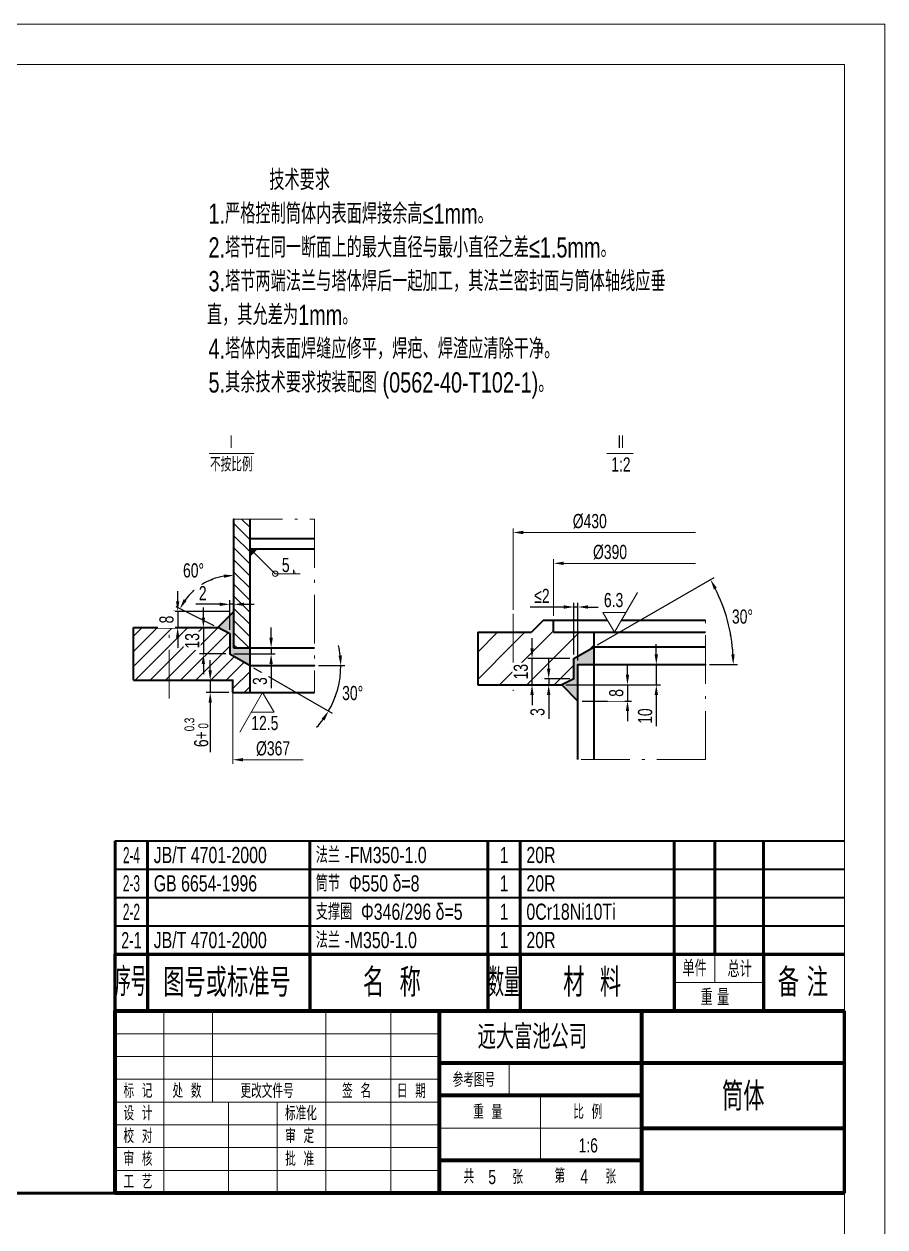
# Model space of a CAD drawing. Header units: millimetres. Extents: x 0 to 5040, y 0 to 3564.
# Drawn here: x 3765 to 5040, y 1782 to 3564 of the extents above; entities that cross this region are included whole.
import ezdxf
from ezdxf.enums import TextEntityAlignment as Align

# ---------------------------------------------------------------- set-up
doc = ezdxf.new("R2010")
doc.units = ezdxf.units.MM
doc.linetypes.add('ACAD_ISO10W100', pattern=[18.7, 12, -3, 0.7, -3])
for name, color, linetype, lineweight in [('中心线', 1, 'ACAD_ISO10W100', 18), ('中粗线', 4, 'Continuous', 35), ('标注', 7, 'Continuous', 18), ('标注层', 7, 'Continuous', 18), ('粗实线', 2, 'Continuous', 50), ('细实线', 7, 'Continuous', 18)]:
    doc.layers.add(name, color=color, linetype=linetype, lineweight=lineweight)
doc.styles.add('HGCAD', font='HGCAD.SHX', dxfattribs={"width": 0.75, "bigfont": 'HZTXT.SHX'})
doc.dimstyles.new('HGCAD$0', dxfattribs={"dimtxt": 3.5, "dimasz": 2.5, "dimexe": 1, "dimexo": 1, "dimgap": 1, "dimtad": 1, "dimdec": 1, "dimdsep": 46, "dimtxsty": 'HGCAD', "dimcen": 0, "dimadec": 1, "dimazin": 0, "dimtfac": 1, "dimtmove": 0, "dimatfit": 1, "dimfxl": 0, "dimarcsym": 0})
doc.dimstyles.new('HGCAD$2', dxfattribs={"dimtxt": 3.5, "dimasz": 2.5, "dimexe": 1, "dimexo": 1, "dimgap": 1, "dimtad": 2, "dimtih": 1, "dimdec": 1, "dimdsep": 46, "dimtxsty": 'HGCAD', "dimcen": 0, "dimadec": 0, "dimazin": 0, "dimtfac": 1, "dimtmove": 0, "dimatfit": 1, "dimfxl": 0, "dimarcsym": 0})

# ---------------------------------------------------------------- blocks, each defined once
blk = doc.blocks.new('HGCAD#HGTFTK~A2Z~HGCAD图框')
at = {"layer": '细实线', "color": 7}
blk.add_lwpolyline([(10, -10), (-410, -10), (-410, 584), (10, 584)], close=True, dxfattribs=at)
at = {"layer": '细实线', "color": 2}
blk.add_lwpolyline([(0, 0), (-385, 0), (-385, 574), (0, 574)], close=True, dxfattribs=at)
blk = doc.blocks.new('HGCAD#HGTFBTL~HGCAD标题栏')
at = {"color": 4, "linetype": 'Continuous', "lineweight": 70}
for p, q in [((-180, 0), (-180, 45)), ((-180, 45), (0, 45)), ((-100, 45), (-100, 0)), ((-50, 0), (-50, 45)), ((0, 32.14), (-100, 32.14)), ((-50, 24.11), (-100, 24.11)), ((-50, 16.07), (0, 16.07)), ((-50, 8.04), (-100, 8.04)), ((0, 0), (-180, 0))]:
    blk.add_line(p, q, dxfattribs=at)
at = {"color": 7, "linetype": 'Continuous', "lineweight": 18}
for p, q in [((-168, 45), (-168, 0)), ((-156, 22.5), (-156, 45)), ((-128, 0), (-128, 45)), ((-112, 45), (-112, 0)), ((-180, 39.38), (-100, 39.38)), ((-100, 33.75), (-180, 33.75)), ((-82.78, 32.14), (-82.78, 24.11)), ((-180, 28.12), (-100, 28.12)), ((-75, 24.11), (-75, 8.04)), ((-100, 22.5), (-180, 22.5)), ((-152, 0), (-152, 22.5)), ((-140, 22.5), (-140, 0)), ((-180, 16.88), (-100, 16.88)), ((-100, 16.07), (-50, 16.07)), ((-100, 11.25), (-180, 11.25)), ((-180, 5.62), (-100, 5.62))]:
    blk.add_line(p, q, dxfattribs=at)
at = {"color": 4, "linetype": 'Continuous', "lineweight": 60}
blk.add_line((0, 0), (0, 45), dxfattribs=at)
at = {"color": 7, "linetype": 'Continuous', "lineweight": 18, "style": 'HGCAD', "width": 0.75}
for s, p in [('参考图号', (-96.71, 26.25)), ('标  记', (-177.97, 23.53)), ('处  数', (-165.87, 23.5)), ('更改文件号', (-149.08, 23.5)), ('签  名', (-123.98, 23.5)), ('日  期', (-110.47, 23.5)), ('设  计', (-177.97, 17.98)), ('标准化', (-138.09, 17.98)), ('重  量', (-91.64, 18.33)), ('比  例', (-66.93, 18.33)), ('校  对', (-177.97, 12.36)), ('审  定', (-138.05, 12.36)), ('审  核', (-177.97, 6.73)), ('批  准', (-138.05, 6.73)), ('共', (-94, 2.4)), ('张', (-81.97, 2.26)), ('第', (-71.56, 2.52)), ('张', (-58.98, 2.36)), ('工  艺', (-177.97, 1.11))]:
    blk.add_text(s, height=3.5, dxfattribs=at).set_placement(p)
at = {"color": 7, "linetype": 'Continuous', "lineweight": 18, "style": 'HGCAD', "width": 0.75, "flags": 8}
for tag, height, p in [('MATERIAL', 6, (-77.04, 38.61)), ('DRAW_NAME', 7, (-24.97, 23.88)), ('WEIGHT', 3.5, (-88.1, 12.11)), ('SCALE', 3.5, (-63.24, 11.8)), ('DRAW_NO', 6, (-24.94, 8.04)), ('PAGE', 3.5, (-64.21, 4.14)), ('SUM', 3.5, (-86.95, 4))]:
    blk.add_attdef(tag, text='', height=height, dxfattribs=at).set_placement(p, align=Align.MIDDLE_CENTER)
blk = doc.blocks.new('HGCAD#HGTFMXT~HGCAD明细表标题')
at = {"color": 4, "linetype": 'Continuous', "lineweight": 60}
for p, q in [((-180, 0), (-180, 14)), ((-180, 14), (0, 14)), ((-172, 14), (-172, 0)), ((-132, 14), (-132, 0)), ((-88, 14), (-88, 0)), ((-80, 14), (-80, 0)), ((-42, 14), (-42, 0)), ((-20, 14), (-20, 0))]:
    blk.add_line(p, q, dxfattribs=at)
at = {"layer": '标注层'}
for p, q in [((-32, 14), (-32, 7)), ((-32, 7), (-32, 14)), ((-20, 7), (-42, 7))]:
    blk.add_line(p, q, dxfattribs=at)
at = {"layer": '标注层', "style": 'HGCAD'}
for s, height, width, p in [('单件', 4, 0.75, (-40, 8.52)), ('总计', 4, 0.75, (-28.85, 8.34)), ('序号', 7, 0.55, (-180, 3.68)), ('图号或标准号', 7, 0.75, (-168.15, 3.5)), ('名  称', 7, 0.75, (-118.87, 3.5)), ('数量', 7, 0.55, (-87.87, 3.5)), ('材  料', 7, 0.75, (-69.43, 3.5)), ('备 注', 7, 0.75, (-16.44, 3.5)), ('重 量', 4, 0.75, (-35.51, 1.38))]:
    blk.add_text(s, height=height, dxfattribs=dict(at, width=width)).set_placement(p)
blk = doc.blocks.new('HGCAD#HGTFMXB~HGCAD明细表')
at = {"color": 4}
for p, q in [((-180, 0), (-180, 7)), ((-172, 0), (-172, 7)), ((-132, 0), (-132, 7)), ((-88, 0), (-88, 7)), ((-80, 0), (-80, 7)), ((-42, 0), (-42, 7)), ((-32, 0), (-32, 7)), ((-20, 0), (-20, 7))]:
    blk.add_line(p, q, dxfattribs=at)
at = {"color": 7, "linetype": 'Continuous', "lineweight": 35}
blk.add_line((-180, 7), (0, 7), dxfattribs=at)
at = {"color": 7, "linetype": 'Continuous', "lineweight": 35, "style": 'HGCAD', "width": 0.75, "flags": 8}
for tag, p in [('NO', (-176, 3.5)), ('NUM', (-84, 3.5)), ('ONE', (-37, 3.5)), ('ALL', (-26, 3.5))]:
    blk.add_attdef(tag, text='', height=4, dxfattribs=at).set_placement(p, align=Align.MIDDLE)
for tag, p in [('PARTNO', (-170.5, 3.5)), ('PARTNAME', (-130.5, 3.5)), ('MATERIAL', (-78.5, 3.5)), ('NOTICE', (-19, 3.5))]:
    blk.add_attdef(tag, text='', height=4, dxfattribs=at).set_placement(p, align=Align.MIDDLE_LEFT)
blk = doc.blocks.new('*D67')
at = {"color": 0, "ltscale": 6}
for p in [(4542, 2585.1), (4561.4, 2585.1), (4579.4, 2594.1)]:
    blk.add_point(p, dxfattribs=at)
at = {"layer": '标注', "color": 0, "lineweight": -2, "ltscale": 6}
for p, q in [((4542, 2609.1), (4542, 2624.1)), ((4573.4, 2594.1), (4536, 2594.1)), ((4555.4, 2585.1), (4536, 2585.1)), ((4542, 2594.1), (4542, 2585.1)), ((4542, 2570.1), (4542, 2534.6))]:
    blk.add_line(p, q, dxfattribs=at)
at = {"layer": '标注', "color": 0, "ltscale": 6}
for points in [[(4539.5, 2609.1), (4544.5, 2609.1), (4542, 2594.1)], [(4539.5, 2570.1), (4544.5, 2570.1), (4542, 2585.1)]]:
    blk.add_solid(points, dxfattribs=at)
at = {"layer": '标注', "color": 0, "ltscale": 6, "insert": (4525.5, 2544.8), "char_height": 21, "attachment_point": 5, "rotation": 90, "style": 'HGCAD', "bg_fill": 3, "box_fill_scale": 1.1, "bg_fill_color": 256, "bg_fill_true_color": 13158600, "bg_fill_transparency": 3267}
blk.add_mtext('3', dxfattribs=at)
blk = doc.blocks.new('*D68')
at = {"color": 0, "ltscale": 6}
for p in [(4579.4, 2624.1), (4561.4, 2585.1)]:
    blk.add_point(p, dxfattribs=at)
at = {"layer": '标注', "color": 0, "lineweight": -2, "ltscale": 6}
for p, q in [((4517.3, 2639.1), (4517.3, 2654.1)), ((4573.4, 2624.1), (4511.3, 2624.1)), ((4517.3, 2585.1), (4517.3, 2624.1)), ((4555.4, 2585.1), (4511.3, 2585.1)), ((4517.3, 2570.1), (4517.3, 2555.1))]:
    blk.add_line(p, q, dxfattribs=at)
at = {"layer": '标注', "color": 0, "ltscale": 6}
for points in [[(4514.8, 2639.1), (4519.8, 2639.1), (4517.3, 2624.1)], [(4514.8, 2570.1), (4519.8, 2570.1), (4517.3, 2585.1)]]:
    blk.add_solid(points, dxfattribs=at)
at = {"layer": '标注', "color": 0, "ltscale": 6, "insert": (4500.8, 2604.6), "char_height": 21, "attachment_point": 5, "rotation": 90, "style": 'HGCAD', "bg_fill": 3, "box_fill_scale": 1.1, "bg_fill_color": 256, "bg_fill_true_color": 13158600, "bg_fill_transparency": 3277}
blk.add_mtext('13', dxfattribs=at)
at = {"color": 0, "ltscale": 6}
blk.add_point((4517.3, 2624.1), dxfattribs=at)
blk = doc.blocks.new('*D69')
at = {"color": 0, "ltscale": 6}
for p in [(4561.4, 2585.1), (4585.4, 2561.1)]:
    blk.add_point(p, dxfattribs=at)
at = {"layer": '标注', "color": 0, "lineweight": -2, "ltscale": 6}
for p, q in [((4658.7, 2600.1), (4658.7, 2615.1)), ((4567.4, 2585.1), (4664.7, 2585.1)), ((4658.7, 2585.1), (4658.7, 2561.1)), ((4591.4, 2561.1), (4664.7, 2561.1)), ((4658.7, 2546.1), (4658.7, 2531.1))]:
    blk.add_line(p, q, dxfattribs=at)
at = {"layer": '标注', "color": 0, "ltscale": 6}
for points in [[(4656.2, 2600.1), (4661.2, 2600.1), (4658.7, 2585.1)], [(4656.2, 2546.1), (4661.2, 2546.1), (4658.7, 2561.1)]]:
    blk.add_solid(points, dxfattribs=at)
at = {"layer": '标注', "color": 0, "ltscale": 6, "insert": (4642.2, 2573.1), "char_height": 21, "attachment_point": 5, "rotation": 90, "style": 'HGCAD', "bg_fill": 3, "box_fill_scale": 1.1, "bg_fill_color": 256, "bg_fill_true_color": 13158600, "bg_fill_transparency": 3387}
blk.add_mtext('8', dxfattribs=at)
at = {"color": 0, "ltscale": 6}
blk.add_point((4658.7, 2561.1), dxfattribs=at)
blk = doc.blocks.new('*D70')
at = {"color": 0, "ltscale": 6}
for p in [(4609.4, 2615.1), (4701.4, 2615.1), (4561.4, 2585.1)]:
    blk.add_point(p, dxfattribs=at)
at = {"layer": '标注', "color": 0, "lineweight": -2, "ltscale": 6}
for p, q in [((4701.4, 2630.1), (4701.4, 2645.1)), ((4615.4, 2615.1), (4707.4, 2615.1)), ((4701.4, 2615.1), (4701.4, 2585.1)), ((4567.4, 2585.1), (4707.4, 2585.1)), ((4701.4, 2570.1), (4701.4, 2523.7))]:
    blk.add_line(p, q, dxfattribs=at)
at = {"layer": '标注', "color": 0, "ltscale": 6}
for points in [[(4698.9, 2630.1), (4703.9, 2630.1), (4701.4, 2615.1)], [(4698.9, 2570.1), (4703.9, 2570.1), (4701.4, 2585.1)]]:
    blk.add_solid(points, dxfattribs=at)
at = {"layer": '标注', "color": 0, "ltscale": 6, "insert": (4684.9, 2538.8), "char_height": 21, "attachment_point": 5, "rotation": 90, "style": 'HGCAD', "bg_fill": 3, "box_fill_scale": 1.1, "bg_fill_color": 256, "bg_fill_true_color": 13158600, "bg_fill_transparency": 3397}
blk.add_mtext('10', dxfattribs=at)
blk = doc.blocks.new('*D71')
at = {"color": 0, "ltscale": 6}
for p in [(4811.5, 2658.8), (4609.4, 2641.4), (4579.4, 2624.1), (4585.4, 2615.1), (4774.4, 2615.1)]:
    blk.add_point(p, dxfattribs=at)
at = {"layer": '标注', "color": 0, "lineweight": -2, "ltscale": 6}
for p, q in [((4614.5, 2644.4), (4786.9, 2743.9)), ((4780.4, 2615.1), (4821.4, 2615.1))]:
    blk.add_line(p, q, dxfattribs=at)
blk.add_arc((4563.8, 2615.1), 251.6, 3.4163, 26.5837, dxfattribs=at)
at = {"layer": '标注', "color": 0, "ltscale": 6}
for points in [[(4786.6, 2726.5), (4791, 2728.9), (4781.7, 2740.9)], [(4817.4, 2630.1), (4812.4, 2630), (4815.4, 2615.1)]]:
    blk.add_solid(points, dxfattribs=at)
at = {"layer": '标注', "color": 0, "ltscale": 6, "insert": (4829, 2686.1), "char_height": 21, "attachment_point": 5, "style": 'HGCAD', "bg_fill": 3, "box_fill_scale": 1.1, "bg_fill_color": 256, "bg_fill_true_color": 13158600, "bg_fill_transparency": 3407}
blk.add_mtext('30°', dxfattribs=at)
blk = doc.blocks.new('*D72')
at = {"color": 0, "ltscale": 6}
for p in [(4579.4, 2700.4), (4579.4, 2624.1), (4585.4, 2615.1)]:
    blk.add_point(p, dxfattribs=at)
at = {"layer": '标注', "color": 0, "lineweight": -2, "ltscale": 6}
for p, q in [((4564.4, 2700.4), (4514.6, 2700.4)), ((4579.4, 2630.1), (4579.4, 2706.4)), ((4585.4, 2700.4), (4579.4, 2700.4)), ((4585.4, 2621.1), (4585.4, 2706.4)), ((4600.4, 2700.4), (4615.4, 2700.4))]:
    blk.add_line(p, q, dxfattribs=at)
at = {"layer": '标注', "color": 0, "ltscale": 6}
for points in [[(4564.4, 2702.9), (4564.4, 2697.9), (4579.4, 2700.4)], [(4600.4, 2702.9), (4600.4, 2697.9), (4585.4, 2700.4)]]:
    blk.add_solid(points, dxfattribs=at)
at = {"layer": '标注', "color": 0, "ltscale": 6, "insert": (4532, 2716.9), "char_height": 21, "attachment_point": 5, "style": 'HGCAD', "bg_fill": 3, "box_fill_scale": 1.1, "bg_fill_color": 256, "bg_fill_true_color": 13158600, "bg_fill_transparency": 3417}
blk.add_mtext('≤2', dxfattribs=at)
blk = doc.blocks.new('*D81')
at = {"color": 0, "ltscale": 6}
for p in [(4074.3, 2591.8), (4040.7, 2573.8), (4074.3, 2573.8)]:
    blk.add_point(p, dxfattribs=at)
at = {"layer": '标注', "color": 0, "lineweight": -2, "ltscale": 6}
for p, q in [((4040.7, 2606.8), (4040.7, 2621.8)), ((4068.3, 2591.8), (4034.7, 2591.8)), ((4040.7, 2591.8), (4040.7, 2573.8)), ((4068.3, 2573.8), (4034.7, 2573.8)), ((4040.7, 2558.8), (4040.7, 2485.3))]:
    blk.add_line(p, q, dxfattribs=at)
at = {"layer": '标注', "color": 0, "ltscale": 6}
for points in [[(4038.2, 2606.8), (4043.2, 2606.8), (4040.7, 2591.8)], [(4038.2, 2558.8), (4043.2, 2558.8), (4040.7, 2573.8)]]:
    blk.add_solid(points, dxfattribs=at)
at = {"layer": '标注', "color": 0, "ltscale": 6, "insert": (4020.3, 2514.6), "char_height": 21, "attachment_point": 5, "rotation": 90, "style": 'HGCAD', "bg_fill": 3, "box_fill_scale": 1.1, "bg_fill_color": 256, "bg_fill_true_color": 13158600, "bg_fill_transparency": 3637}
blk.add_mtext('6+{\\H0.7x;\\S0.3^  0;}', dxfattribs=at)
blk = doc.blocks.new('*D82')
at = {"color": 0, "ltscale": 6}
for p in [(4075.8, 2693.8), (4051.8, 2669.8)]:
    blk.add_point(p, dxfattribs=at)
at = {"layer": '标注', "color": 0, "lineweight": -2, "ltscale": 6}
for p, q in [((3992.5, 2708.8), (3992.5, 2723.8)), ((4069.8, 2693.8), (3986.5, 2693.8)), ((3992.5, 2693.8), (3992.5, 2669.8)), ((4045.8, 2669.8), (3986.5, 2669.8)), ((3992.5, 2654.8), (3992.5, 2639.8))]:
    blk.add_line(p, q, dxfattribs=at)
at = {"layer": '标注', "color": 0, "ltscale": 6}
for points in [[(3990, 2708.8), (3995, 2708.8), (3992.5, 2693.8)], [(3990, 2654.8), (3995, 2654.8), (3992.5, 2669.8)]]:
    blk.add_solid(points, dxfattribs=at)
at = {"layer": '标注', "color": 0, "ltscale": 6, "insert": (3976, 2681.8), "char_height": 21, "attachment_point": 5, "rotation": 90, "style": 'HGCAD', "bg_fill": 3, "box_fill_scale": 1.1, "bg_fill_color": 256, "bg_fill_true_color": 13158600, "bg_fill_transparency": 3657}
blk.add_mtext('8', dxfattribs=at)
at = {"color": 0, "ltscale": 6}
blk.add_point((3992.5, 2669.8), dxfattribs=at)
blk = doc.blocks.new('*D83')
at = {"color": 0, "ltscale": 6}
for p in [(4075.8, 2830.5), (4043.5, 2741.3), (4051.8, 2669.8), (4069.8, 2660.8), (4075.8, 2639.8)]:
    blk.add_point(p, dxfattribs=at)
at = {"layer": '标注', "color": 0, "lineweight": -2, "ltscale": 6}
blk.add_line((4046.4, 2672.5), (3990.4, 2700.5), dxfattribs=at)
blk.add_arc((4075.8, 2657.8), 89.5, 99.615, 143.8199, dxfattribs=at)
at = {"layer": '标注', "color": 0, "ltscale": 6}
for points in [[(4060.7, 2748.5), (4061.1, 2743.6), (4075.8, 2747.3)], [(4005.7, 2709.3), (4001.4, 2712), (3995.8, 2697.8)]]:
    blk.add_solid(points, dxfattribs=at)
at = {"layer": '标注', "color": 0, "ltscale": 6, "insert": (4016, 2754.5), "char_height": 21, "attachment_point": 5, "style": 'HGCAD', "bg_fill": 3, "box_fill_scale": 1.1, "bg_fill_color": 256, "bg_fill_true_color": 13158600, "bg_fill_transparency": 3667}
blk.add_mtext('60%%D', dxfattribs=at)
blk = doc.blocks.new('*D84')
at = {"color": 0, "ltscale": 6}
for p in [(4069.8, 2630.8), (4099.8, 2613.5), (4099.8, 2613.5), (4195, 2613.5)]:
    blk.add_point(p, dxfattribs=at)
at = {"layer": '标注', "color": 0, "lineweight": -2, "ltscale": 6}
for p, q in [((4105, 2610.5), (4221.3, 2543.3)), ((4201, 2613.5), (4240.1, 2613.5))]:
    blk.add_line(p, q, dxfattribs=at)
for start, end in [(6.4024, 12.8049), (330, 0), (317.1951, 323.5976)]:
    blk.add_arc((4099.8, 2613.5), 134.3, start, end, dxfattribs=at)
at = {"layer": '标注', "color": 0, "ltscale": 6}
for points in [[(4235.8, 2628.6), (4230.8, 2628.3), (4234.1, 2613.5)], [(4205.8, 2535.2), (4210, 2532.4), (4216.1, 2546.3)]]:
    blk.add_solid(points, dxfattribs=at)
at = {"layer": '标注', "color": 0, "ltscale": 6, "insert": (4251.7, 2572.8), "char_height": 21, "attachment_point": 5, "style": 'HGCAD', "bg_fill": 3, "box_fill_scale": 1.1, "bg_fill_color": 256, "bg_fill_true_color": 13158600, "bg_fill_transparency": 3682}
blk.add_mtext('30°', dxfattribs=at)
at = {"color": 0, "ltscale": 6}
blk.add_point((4226, 2567.6), dxfattribs=at)
blk = doc.blocks.new('*D85')
at = {"color": 0, "ltscale": 6}
for p in [(4069.8, 2704.4), (4069.8, 2660.8), (4075.8, 2660.8)]:
    blk.add_point(p, dxfattribs=at)
at = {"layer": '标注', "color": 0, "lineweight": -2, "ltscale": 6}
for p, q in [((4069.8, 2666.8), (4069.8, 2710.4)), ((4075.8, 2666.8), (4075.8, 2710.4)), ((4054.8, 2704.4), (4019.3, 2704.4)), ((4075.8, 2704.4), (4069.8, 2704.4)), ((4090.8, 2704.4), (4105.8, 2704.4))]:
    blk.add_line(p, q, dxfattribs=at)
at = {"layer": '标注', "color": 0, "ltscale": 6}
for points in [[(4054.8, 2706.9), (4054.8, 2701.9), (4069.8, 2704.4)], [(4090.8, 2706.9), (4090.8, 2701.9), (4075.8, 2704.4)]]:
    blk.add_solid(points, dxfattribs=at)
at = {"layer": '标注', "color": 0, "ltscale": 6, "insert": (4029.6, 2720.9), "char_height": 21, "attachment_point": 5, "style": 'HGCAD', "bg_fill": 3, "box_fill_scale": 1.1, "bg_fill_color": 256, "bg_fill_true_color": 13158600, "bg_fill_transparency": 3692}
blk.add_mtext('2', dxfattribs=at)
blk = doc.blocks.new('*D86')
at = {"color": 0, "ltscale": 6}
for p in [(4075.8, 2639.8), (4069.8, 2630.8), (4130.9, 2630.8)]:
    blk.add_point(p, dxfattribs=at)
at = {"layer": '标注', "color": 0, "lineweight": -2, "ltscale": 6}
for p, q in [((4130.9, 2654.8), (4130.9, 2669.8)), ((4081.8, 2639.8), (4136.9, 2639.8)), ((4130.9, 2639.8), (4130.9, 2630.8)), ((4075.8, 2630.8), (4136.9, 2630.8)), ((4130.9, 2615.8), (4130.9, 2580.3))]:
    blk.add_line(p, q, dxfattribs=at)
at = {"layer": '标注', "color": 0, "ltscale": 6}
for points in [[(4128.4, 2654.8), (4133.4, 2654.8), (4130.9, 2639.8)], [(4128.4, 2615.8), (4133.4, 2615.8), (4130.9, 2630.8)]]:
    blk.add_solid(points, dxfattribs=at)
at = {"layer": '标注', "color": 0, "ltscale": 6, "insert": (4114.4, 2590.6), "char_height": 21, "attachment_point": 5, "rotation": 90, "style": 'HGCAD', "bg_fill": 3, "box_fill_scale": 1.1, "bg_fill_color": 256, "bg_fill_true_color": 13158600, "bg_fill_transparency": 3702}
blk.add_mtext('3', dxfattribs=at)
blk = doc.blocks.new('*D87')
at = {"color": 0, "ltscale": 6}
for p in [(4051.8, 2669.8), (4069.8, 2630.8)]:
    blk.add_point(p, dxfattribs=at)
at = {"layer": '标注', "color": 0, "lineweight": -2, "ltscale": 6}
for p, q in [((4030.6, 2684.8), (4030.6, 2699.8)), ((4045.8, 2669.8), (4024.6, 2669.8)), ((4030.6, 2669.8), (4030.6, 2630.8)), ((4063.8, 2630.8), (4024.6, 2630.8)), ((4030.6, 2615.8), (4030.6, 2600.8))]:
    blk.add_line(p, q, dxfattribs=at)
at = {"layer": '标注', "color": 0, "ltscale": 6}
for points in [[(4028.1, 2684.8), (4033.1, 2684.8), (4030.6, 2669.8)], [(4028.1, 2615.8), (4033.1, 2615.8), (4030.6, 2630.8)]]:
    blk.add_solid(points, dxfattribs=at)
at = {"layer": '标注', "color": 0, "ltscale": 6, "insert": (4014.1, 2650.3), "char_height": 21, "attachment_point": 5, "rotation": 90, "style": 'HGCAD', "bg_fill": 3, "box_fill_scale": 1.1, "bg_fill_color": 256, "bg_fill_true_color": 13158600, "bg_fill_transparency": 3712}
blk.add_mtext('13', dxfattribs=at)
at = {"color": 0, "ltscale": 6}
blk.add_point((4030.6, 2630.8), dxfattribs=at)

msp = doc.modelspace()

# ---------------------------------------------------------------- hatches: boundary and pattern name
at = {"layer": '细实线', "ltscale": 6}
h = msp.add_hatch(dxfattribs=at)
h.set_pattern_fill('ANSI31', color=5, scale=4, angle=90, style=0)
h.set_pattern_definition([(135, (-1, -14), (-8.980256, -8.980256), [])])
h.paths.add_polyline_path([(4099.81, 2830.52), (4075.81, 2830.52), (4075.81, 2639.82), (4099.81, 2639.82)])
for points in [[(4099.81, 2786.82), (4099.81, 2776.82), (4109.81, 2786.82)], [(4051.81, 2669.82), (4069.81, 2660.82), (4069.81, 2630.82), (4099.81, 2613.5), (4099.81, 2639.82), (4075.81, 2639.82), (4075.81, 2693.82)], [(4609.35, 2641.4), (4579.35, 2624.08), (4579.35, 2594.08), (4561.35, 2585.08), (4585.35, 2561.08), (4585.35, 2615.08), (4609.35, 2615.08)]]:
    msp.add_hatch(color=256, dxfattribs=at).paths.add_polyline_path(points)
h = msp.add_hatch(dxfattribs=at)
h.set_pattern_fill('ANSI31', color=5, scale=5, style=0)
h.set_pattern_definition([(45, (-1, -14), (-11.22532, 11.22532), [])])
h.paths.add_polyline_path([(3979.81, 2591.82), (4074.31, 2591.82), (4074.31, 2573.82), (4099.81, 2573.82), (4099.81, 2613.5), (4069.81, 2630.82), (4069.81, 2660.82), (4051.81, 2669.82), (3979.81, 2669.82)])
h.paths.add_polyline_path([(3927.31, 2591.82), (3979.81, 2591.82), (3979.81, 2669.82), (3927.31, 2669.82)])

# ---------------------------------------------------------------- linework, layer by layer
at = {"layer": '中心线', "ltscale": 6}
for p, q in [((4075.81, 2830.52), (4194.97, 2830.52)), ((4194.97, 2830.52), (4194.97, 2573.82)), ((3979.81, 2564.82), (3979.81, 2678.82)), ((4489.35, 2690.08), (4489.35, 2576.08)), ((4774.35, 2474.32), (4774.35, 2681.08)), ((4774.35, 2474.32), (4585.35, 2474.32))]:
    msp.add_line(p, q, dxfattribs=at)
at = {"layer": '中粗线', "ltscale": 6}
for p, q in [((4075.81, 2639.82), (4075.81, 2830.52)), ((4099.81, 2573.82), (4099.81, 2830.52)), ((4099.81, 2801.82), (4194.97, 2801.82)), ((4099.81, 2786.82), (4194.97, 2786.82)), ((4051.81, 2669.82), (4075.81, 2693.82)), ((4534.35, 2681.08), (4516.35, 2663.08)), ((4534.35, 2681.08), (4628.96, 2681.08)), ((4549.35, 2663.08), (4549.35, 2681.08)), ((4649.75, 2681.08), (4774.35, 2681.08)), ((3927.31, 2591.82), (3927.31, 2669.82)), ((3927.31, 2669.82), (4051.81, 2669.82)), ((4069.81, 2660.82), (4051.81, 2669.82)), ((4069.81, 2660.82), (4069.81, 2630.82)), ((4436.85, 2663.08), (4436.85, 2585.08)), ((4436.85, 2663.08), (4516.35, 2663.08)), ((4549.35, 2663.08), (4774.35, 2663.08)), ((4609.35, 2474.32), (4609.35, 2663.08)), ((4075.81, 2639.82), (4194.97, 2639.82)), ((4579.35, 2624.08), (4609.35, 2641.4)), ((4609.35, 2641.4), (4774.35, 2641.4)), ((4069.81, 2630.82), (4099.81, 2613.5)), ((4579.35, 2594.08), (4579.35, 2624.08)), ((4099.81, 2613.5), (4194.97, 2613.5)), ((4585.35, 2474.32), (4585.35, 2615.08)), ((4585.35, 2615.08), (4774.35, 2615.08)), ((3927.31, 2591.82), (4074.31, 2591.82)), ((4074.31, 2573.82), (4074.31, 2591.82)), ((4436.85, 2585.08), (4561.35, 2585.08)), ((4579.35, 2594.08), (4561.35, 2585.08)), ((4561.35, 2585.08), (4585.35, 2561.08)), ((4074.31, 2573.82), (4194.97, 2573.82))]:
    msp.add_line(p, q, dxfattribs=at)
at = {"layer": '中粗线', "color": 4, "ltscale": 6}
msp.add_line((4099.81, 2776.82), (4109.81, 2786.82), dxfattribs=at)
at = {"layer": '标注', "color": 3, "ltscale": 6}
for p, q in [((4489.35, 2696.08), (4489.35, 2816.81)), ((4504.35, 2810.81), (4759.35, 2810.81)), ((4103.87, 2782.83), (4136.95, 2749.71)), ((4549.35, 2687.08), (4549.35, 2771.09)), ((4564.35, 2765.09), (4759.35, 2765.09)), ((4136.95, 2749.71), (4173.95, 2749.71)), ((4074.31, 2573.82), (4074.31, 2468.13)), ((4118.31, 2573.82), (4084.37, 2515.02)), ((4135.29, 2544.42), (4118.31, 2573.82)), ((4135.29, 2544.42), (4101.34, 2544.42)), ((4089.31, 2474.13), (4178.31, 2474.13))]:
    msp.add_line(p, q, dxfattribs=at)
msp.add_circle((4136.95, 2749.71), 4, dxfattribs=at)
for points in [[(4504.35, 2813.31), (4504.35, 2808.31), (4489.35, 2810.81)], [(4564.35, 2767.59), (4564.35, 2762.59), (4549.35, 2765.09)], [(4089.31, 2476.63), (4089.31, 2471.63), (4074.31, 2474.13)]]:
    msp.add_solid(points, dxfattribs=at)
at = {"layer": '粗实线', "ltscale": 6}
msp.add_line((2670, 1832), (4980, 1832), dxfattribs=at)
at = {"layer": '细实线', "color": 5, "ltscale": 6}
for p, q in [((4436.85, 2633.56), (4466.37, 2663.08)), ((4489.35, 2605.23), (4549.35, 2665.23)), ((4489.35, 2645.65), (4506.79, 2663.08)), ((4509.61, 2585.08), (4587.61, 2663.08)), ((4436.85, 2593.15), (4489.35, 2645.65)), ((4602.22, 2637.28), (4609.35, 2644.41)), ((4469.2, 2585.08), (4489.35, 2605.23)), ((4550.02, 2585.08), (4579.35, 2614.41))]:
    msp.add_line(p, q, dxfattribs=at)

# ---------------------------------------------------------------- block references
at = {"ltscale": 6, "xscale": 6, "yscale": 6, "zscale": 6}
msp.add_blockref('HGCAD#HGTFTK~A2Z~HGCAD图框', (4980, 60), dxfattribs=at)
at = {"layer": '粗实线', "ltscale": 6}
ref = msp.add_blockref('HGCAD#HGTFMXB~HGCAD明细表', (4980, 2312), dxfattribs=dict(at, xscale=6, yscale=6, zscale=6))
ref.add_attrib('NO', '2-4', dxfattribs={"layer": '0', "color": 7, "linetype": 'Continuous', "lineweight": 35, "height": 24, "style": 'HGCAD', "width": 0.55, "flags": 8}).set_placement((3924, 2333), align=Align.MIDDLE)
ref.add_attrib('PARTNO', 'JB/T 4701-2000', dxfattribs={"layer": '0', "color": 7, "linetype": 'Continuous', "lineweight": 35, "height": 24, "style": 'HGCAD', "width": 0.75, "flags": 8}).set_placement((3957, 2333), align=Align.MIDDLE_LEFT)
ref.add_attrib('PARTNAME', '法兰 -FM350-1.0', dxfattribs={"layer": '0', "color": 7, "linetype": 'Continuous', "lineweight": 35, "height": 24, "style": 'HGCAD', "width": 0.75, "flags": 8}).set_placement((4197, 2333), align=Align.MIDDLE_LEFT)
ref.add_attrib('NUM', '1', dxfattribs={"layer": '0', "color": 7, "linetype": 'Continuous', "lineweight": 35, "height": 24, "style": 'HGCAD', "width": 0.75, "flags": 8}).set_placement((4476, 2333), align=Align.MIDDLE)
ref.add_attrib('MATERIAL', '20R', dxfattribs={"layer": '0', "color": 7, "linetype": 'Continuous', "lineweight": 35, "height": 24, "style": 'HGCAD', "width": 0.75, "flags": 8}).set_placement((4509, 2333), align=Align.MIDDLE_LEFT)
ref = msp.add_blockref('HGCAD#HGTFMXB~HGCAD明细表', (4980, 2270), dxfattribs=dict(at, xscale=6, yscale=6, zscale=6))
ref.add_attrib('NO', '2-3', dxfattribs={"layer": '0', "color": 7, "linetype": 'Continuous', "lineweight": 35, "height": 24, "style": 'HGCAD', "width": 0.56, "flags": 8}).set_placement((3924, 2291), align=Align.MIDDLE)
ref.add_attrib('PARTNO', 'GB 6654-1996', dxfattribs={"layer": '0', "color": 7, "linetype": 'Continuous', "lineweight": 35, "height": 24, "style": 'HGCAD', "width": 0.75, "flags": 8}).set_placement((3957, 2291), align=Align.MIDDLE_LEFT)
ref.add_attrib('PARTNAME', '筒节  Φ550 δ=8', dxfattribs={"layer": '0', "color": 7, "linetype": 'Continuous', "lineweight": 35, "height": 24, "style": 'HGCAD', "width": 0.75, "flags": 8}).set_placement((4197, 2291), align=Align.MIDDLE_LEFT)
ref.add_attrib('NUM', '1', dxfattribs={"layer": '0', "color": 7, "linetype": 'Continuous', "lineweight": 35, "height": 24, "style": 'HGCAD', "width": 0.75, "flags": 8}).set_placement((4476, 2291), align=Align.MIDDLE)
ref.add_attrib('MATERIAL', '20R', dxfattribs={"layer": '0', "color": 7, "linetype": 'Continuous', "lineweight": 35, "height": 24, "style": 'HGCAD', "width": 0.75, "flags": 8}).set_placement((4509, 2291), align=Align.MIDDLE_LEFT)
ref = msp.add_blockref('HGCAD#HGTFMXB~HGCAD明细表', (4980, 2228), dxfattribs=dict(at, xscale=6, yscale=6, zscale=6))
ref.add_attrib('NO', '2-2', dxfattribs={"layer": '0', "color": 7, "linetype": 'Continuous', "lineweight": 35, "height": 24, "style": 'HGCAD', "width": 0.56, "flags": 8}).set_placement((3924, 2249), align=Align.MIDDLE)
ref.add_attrib('PARTNAME', '支撑圈  Φ346/296 δ=5', dxfattribs={"layer": '0', "color": 7, "linetype": 'Continuous', "lineweight": 35, "height": 24, "style": 'HGCAD', "width": 0.75, "flags": 8}).set_placement((4197, 2249), align=Align.MIDDLE_LEFT)
ref.add_attrib('NUM', '1', dxfattribs={"layer": '0', "color": 7, "linetype": 'Continuous', "lineweight": 35, "height": 24, "style": 'HGCAD', "width": 0.75, "flags": 8}).set_placement((4476, 2249), align=Align.MIDDLE)
ref.add_attrib('MATERIAL', '0Cr18Ni10Ti', dxfattribs={"layer": '0', "color": 7, "linetype": 'Continuous', "lineweight": 35, "height": 24, "style": 'HGCAD', "width": 0.75, "flags": 8}).set_placement((4509, 2249), align=Align.MIDDLE_LEFT)
ref = msp.add_blockref('HGCAD#HGTFMXB~HGCAD明细表', (4980, 2186), dxfattribs=dict(at, xscale=6, yscale=6, zscale=6))
ref.add_attrib('NO', '2-1', dxfattribs={"layer": '0', "color": 7, "linetype": 'Continuous', "lineweight": 35, "height": 24, "style": 'HGCAD', "width": 0.66, "flags": 8}).set_placement((3924, 2207), align=Align.MIDDLE)
ref.add_attrib('PARTNO', 'JB/T 4701-2000', dxfattribs={"layer": '0', "color": 7, "linetype": 'Continuous', "lineweight": 35, "height": 24, "style": 'HGCAD', "width": 0.75, "flags": 8}).set_placement((3957, 2207), align=Align.MIDDLE_LEFT)
ref.add_attrib('PARTNAME', '法兰 -M350-1.0', dxfattribs={"layer": '0', "color": 7, "linetype": 'Continuous', "lineweight": 35, "height": 24, "style": 'HGCAD', "width": 0.75, "flags": 8}).set_placement((4197, 2207), align=Align.MIDDLE_LEFT)
ref.add_attrib('NUM', '1', dxfattribs={"layer": '0', "color": 7, "linetype": 'Continuous', "lineweight": 35, "height": 24, "style": 'HGCAD', "width": 0.75, "flags": 8}).set_placement((4476, 2207), align=Align.MIDDLE)
ref.add_attrib('MATERIAL', '20R', dxfattribs={"layer": '0', "color": 7, "linetype": 'Continuous', "lineweight": 35, "height": 24, "style": 'HGCAD', "width": 0.75, "flags": 8}).set_placement((4509, 2207), align=Align.MIDDLE_LEFT)
at = {"layer": '粗实线', "ltscale": 6, "xscale": 6, "yscale": 6, "zscale": 6}
msp.add_blockref('HGCAD#HGTFMXT~HGCAD明细表标题', (4980, 2102), dxfattribs=at)
msp.add_blockref('HGCAD#HGTFBTL~HGCAD标题栏', (4980, 1832), dxfattribs=at).add_auto_attribs({'SCALE': '1:6', 'DRAW_NAME': '筒体', 'MATERIAL': '远大富池公司', 'SUM': '5', 'PAGE': '4'})

# ---------------------------------------------------------------- texts
at = {"layer": '细实线', "style": 'HGCAD', "width": 0.75}
for s, p in [('           技术要求', (4038.15, 3318.09)), ('1.严格控制筒体内表面焊接余高≤1mm。', (4038.15, 3268.09)), ('2.塔节在同一断面上的最大直径与最小直径之差≤1.5mm。', (4038.15, 3218.09)), ('3.塔节两端法兰与塔体焊后一起加工，其法兰密封面与筒体轴线应垂', (4038.15, 3168.09)), ('直，其允差为1mm。', (4035.85, 3118.09)), ('4.塔体内表面焊缝应修平，焊疤、焊渣应清除干净。', (4038.15, 3068.09)), ('5.其余技术要求按装配图 (0562-40-T102-1)。', (4038.15, 3018.09))]:
    msp.add_text(s, height=30, dxfattribs=at).set_placement(p)

# ---------------------------------------------------------------- next in the draw order: texts
at = {"layer": '标注', "color": 6, "ltscale": 6, "char_height": 21, "width": 53.1349, "attachment_point": 5, "style": 'HGCAD', "bg_fill": 3, "box_fill_scale": 1.1, "bg_fill_color": 256, "bg_fill_true_color": 13158600, "bg_fill_transparency": 367}
for s, insert in [('Ⅰ', (4071.93, 2944.57)), ('Ⅱ', (4648.93, 2944.57))]:
    msp.add_mtext(s, dxfattribs=dict(at, insert=insert))
at = {"layer": '标注', "color": 3, "ltscale": 6, "char_height": 21, "attachment_point": 5, "style": 'HGCAD', "bg_fill": 3, "box_fill_scale": 1.1, "bg_fill_color": 256, "bg_fill_true_color": 13158600}
for s, insert, bg_fill_transparency in [('%%C430', (4602.85, 2827.31), 367), ('%%C390', (4632.85, 2781.59), 427), ('12.5', (4121.64, 2528.4), 427), ('%%C367', (4133.81, 2490.63), 602)]:
    msp.add_mtext(s, dxfattribs=dict(at, insert=insert, bg_fill_transparency=bg_fill_transparency))
at = {"layer": '标注', "color": 3, "ltscale": 6, "insert": (4152.54, 2762.54), "char_height": 21, "width": 15.7272, "attachment_point": 5, "style": 'HGCAD', "bg_fill": 3, "box_fill_scale": 1.1, "bg_fill_color": 256, "bg_fill_true_color": 13158600, "bg_fill_transparency": 427}
msp.add_mtext('5', dxfattribs=at)

# ---------------------------------------------------------------- next in the draw order: dimensions: what is measured, and where the dimension line sits
at = {"layer": '标注', "color": 3, "ltscale": 6}
for base, p1, p2, text, picture, middle in [((3992.51, 2669.82), (4075.81, 2693.82), (4051.81, 2669.82), '8', '*D82', (3976.01, 2681.82)), ((4040.65, 2573.82), (4074.31, 2591.82), (4074.31, 2573.82), '6+{\\H0.7x;\\S0.3^  0;}', '*D81', (4020.33, 2514.56)), ((4541.98, 2585.08), (4579.35, 2594.08), (4561.35, 2585.08), '3', '*D67', (4525.48, 2544.84))]:
    dim = msp.add_linear_dim(base=base, p1=p1, p2=p2, angle=90, text=text, dimstyle='HGCAD$0', override={"dimscale": 6}, dxfattribs=at)
    dim.commit()
    dim.dimension.update_dxf_attribs({"geometry": picture, "text_midpoint": middle})

# ---------------------------------------------------------------- next in the draw order: linework, layer by layer
at = {"layer": '标注', "color": 6, "ltscale": 6}
for p, q in [((4039.25, 2927.7), (4105.25, 2927.7)), ((4628.25, 2927.7), (4667.25, 2927.7))]:
    msp.add_line(p, q, dxfattribs=at)
at = {"layer": '标注', "color": 3, "ltscale": 6}
for p, q in [((4163.95, 2749.71), (4163.95, 2755.71)), ((4163.95, 2755.71), (4166.95, 2749.71))]:
    msp.add_line(p, q, dxfattribs=at)

# ---------------------------------------------------------------- next in the draw order: dimensions: what is measured, and where the dimension line sits
dim = msp.add_angular_dim_2l(base=(4043.53, 2741.29), line1=((4075.81, 2639.82), (4075.81, 2830.52)), line2=((4069.81, 2660.82), (4051.81, 2669.82)), text='60%%D', dimstyle='HGCAD$2', override={"dimscale": 6}, dxfattribs=at)
dim.commit()
dim.dimension.update_dxf_attribs({"geometry": '*D83', "text_midpoint": (4016.05, 2754.53)})
dim = msp.add_linear_dim(base=(4517.29, 2624.08), p1=(4561.35, 2585.08), p2=(4579.35, 2624.08), angle=90, text='13', dimstyle='HGCAD$0', override={"dimscale": 6}, dxfattribs=at)
dim.commit()
dim.dimension.update_dxf_attribs({"geometry": '*D68', "text_midpoint": (4500.79, 2604.58)})

# ---------------------------------------------------------------- next in the draw order: texts
at = {"layer": '标注', "color": 6, "ltscale": 6, "char_height": 21, "attachment_point": 5, "style": 'HGCAD', "bg_fill": 3, "box_fill_scale": 1.1, "bg_fill_color": 256, "bg_fill_true_color": 13158600, "bg_fill_transparency": 367}
for s, insert, width in [('不按比例', (4071.93, 2911.57), 72.1839), ('1:2', (4648.93, 2911.57), 53.1349)]:
    msp.add_mtext(s, dxfattribs=dict(at, insert=insert, width=width))

# ---------------------------------------------------------------- next in the draw order: dimensions: what is measured, and where the dimension line sits
at = {"layer": '标注', "color": 3, "ltscale": 6}
dim = msp.add_linear_dim(base=(4069.81, 2704.39), p1=(4075.81, 2660.82), p2=(4069.81, 2660.82), text='2', dimstyle='HGCAD$0', override={"dimscale": 6}, dxfattribs=at)
dim.commit()
dim.dimension.update_dxf_attribs({"geometry": '*D85', "text_midpoint": (4029.57, 2720.89)})
dim = msp.add_angular_dim_2l(base=(4226.02, 2567.57), line1=((4099.81, 2613.5), (4194.97, 2613.5)), line2=((4069.81, 2630.82), (4099.81, 2613.5)), dimstyle='HGCAD$2', override={"dimscale": 6}, dxfattribs=at)
dim.commit()
dim.dimension.update_dxf_attribs({"geometry": '*D84', "text_midpoint": (4251.7, 2572.8)})
dim = msp.add_linear_dim(base=(4658.75, 2561.08), p1=(4561.35, 2585.08), p2=(4585.35, 2561.08), angle=90, text='8', dimstyle='HGCAD$0', override={"dimscale": 6}, dxfattribs=at)
dim.commit()
dim.dimension.update_dxf_attribs({"geometry": '*D69', "text_midpoint": (4642.25, 2573.08)})

# ---------------------------------------------------------------- next in the draw order: dimensions: what is measured, and where the dimension line sits
dim = msp.add_linear_dim(base=(4130.9, 2630.82), p1=(4075.81, 2639.82), p2=(4069.81, 2630.82), angle=90, text='3', dimstyle='HGCAD$0', override={"dimscale": 6}, dxfattribs=at)
dim.commit()
dim.dimension.update_dxf_attribs({"geometry": '*D86', "text_midpoint": (4114.4, 2590.58)})
dim = msp.add_linear_dim(base=(4701.38, 2615.08), p1=(4561.35, 2585.08), p2=(4609.35, 2615.08), angle=90, text='10', dimstyle='HGCAD$0', override={"dimscale": 6}, dxfattribs=at)
dim.commit()
dim.dimension.update_dxf_attribs({"geometry": '*D70', "text_midpoint": (4701.38, 2538.78), "dimtype": 160})

# ---------------------------------------------------------------- next in the draw order: dimensions: what is measured, and where the dimension line sits
dim = msp.add_angular_dim_2l(base=(4811.55, 2658.77), line1=((4585.35, 2615.08), (4774.35, 2615.08)), line2=((4579.35, 2624.08), (4609.35, 2641.4)), dimstyle='HGCAD$2', override={"dimscale": 6}, dxfattribs=at)
dim.commit()
dim.dimension.update_dxf_attribs({"geometry": '*D71', "text_midpoint": (4828.96, 2686.14)})
dim = msp.add_linear_dim(base=(4030.6, 2630.82), p1=(4051.81, 2669.82), p2=(4069.81, 2630.82), angle=90, text='13', dimstyle='HGCAD$0', override={"dimscale": 6}, dxfattribs=at)
dim.commit()
dim.dimension.update_dxf_attribs({"geometry": '*D87', "text_midpoint": (4014.1, 2650.32)})

# ---------------------------------------------------------------- next in the draw order: linework, layer by layer
msp.add_line((4639.35, 2663.08), (4673.3, 2721.88), dxfattribs=at)

# ---------------------------------------------------------------- next in the draw order: dimensions: what is measured, and where the dimension line sits
dim = msp.add_linear_dim(base=(4579.35, 2700.37), p1=(4585.35, 2615.08), p2=(4579.35, 2624.08), text='≤2', dimstyle='HGCAD$0', override={"dimscale": 6}, dxfattribs=at)
dim.commit()
dim.dimension.update_dxf_attribs({"geometry": '*D72', "text_midpoint": (4531.98, 2716.87)})

# ---------------------------------------------------------------- next in the draw order: linework, layer by layer
for q in [(4656.33, 2692.48), (4639.35, 2663.08)]:
    msp.add_line((4622.38, 2692.48), q, dxfattribs=at)

# ---------------------------------------------------------------- next in the draw order: texts
at = {"layer": '标注', "color": 3, "ltscale": 6, "insert": (4638.14, 2710.53), "char_height": 21, "attachment_point": 5, "style": 'HGCAD', "bg_fill": 3, "box_fill_scale": 1.1, "bg_fill_color": 256, "bg_fill_true_color": 13158600, "bg_fill_transparency": 427}
msp.add_mtext('6.3', dxfattribs=at)

doc.saveas('drawing.dxf')
